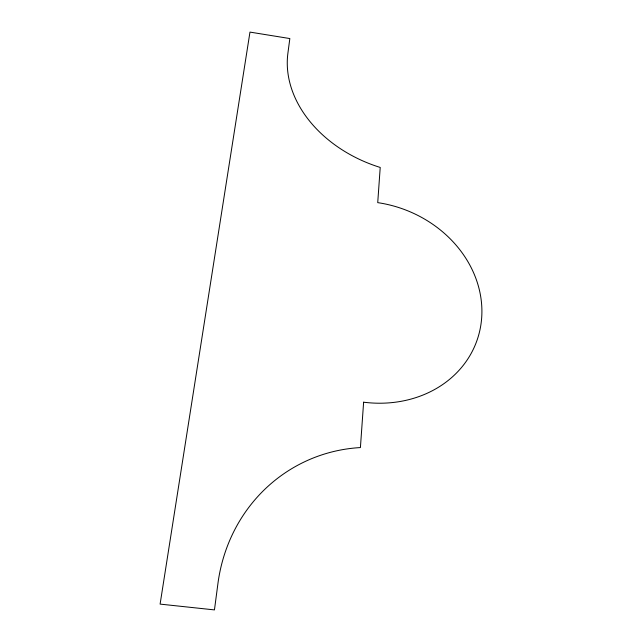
<?xml version="1.0" encoding="UTF-8"?>
<svg xmlns="http://www.w3.org/2000/svg" width="642" height="642" viewBox="0 0 642 642"><rect width="100%" height="100%" fill="white"/><g stroke="black" fill="none" stroke-linecap="round" stroke-linejoin="round"><path stroke-width="0.96" d="M363.621 402.197L360.411 447.57A167.714 158.109 65.2 0 0 218.047 582.655L214.452 609.9L160.099 604.106L249.971 32.1L289.839 38.552L287.825 53.784A122.943 93.7 17.4 0 0 380.216 167.442L377.729 202.639A114.099 99.093 20 0 1 481.685 317.702A114.099 99.093 20 0 1 363.621 402.197"/></g></svg>
